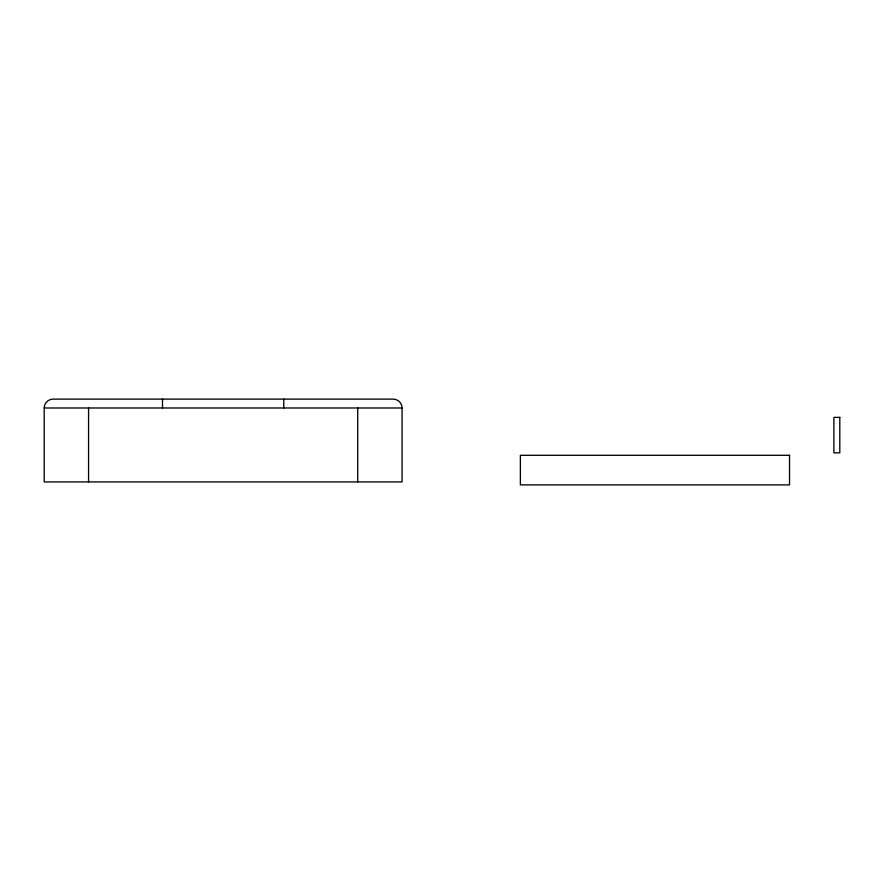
<?xml version="1.0" encoding="UTF-8"?>
<svg xmlns="http://www.w3.org/2000/svg" width="884" height="884" viewBox="0 0 884 884"><rect width="100%" height="100%" fill="white"/><g stroke="black" fill="none" stroke-linecap="round" stroke-linejoin="round"><path stroke-width="1.33" d="M44.2 407.988L402.076 407.988L402.076 481.924L44.2 481.924L44.2 407.988A8.873 8.873 0 0 1 53.073 399.115L393.203 399.115A8.873 8.873 0 0 1 402.076 407.988M357.711 407.988L357.711 481.924M283.764 399.115L283.764 407.988M162.501 399.115L162.501 407.988M88.566 407.988L88.566 481.924M839.8 417.381L833.888 417.381L833.888 452.851L839.8 452.851L839.8 417.381M789.523 455.304L520.378 455.304L520.378 484.885L789.523 484.885L789.523 455.304"/></g></svg>
